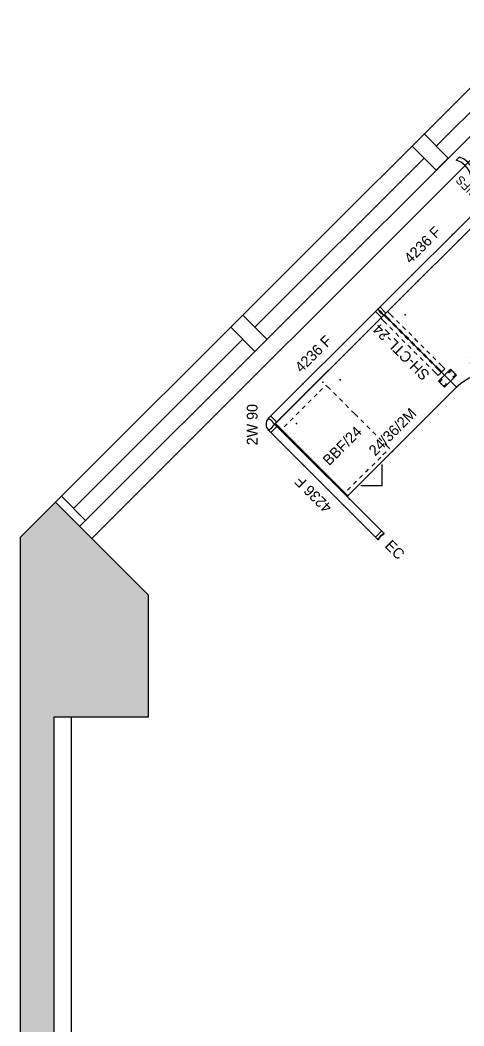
# Model space of a CAD drawing. Extents: x -899 to 851, y -1109 to 411.
# Drawn here: x -668.3 to -564.5, y -568.9 to -333.3 of the extents above; entities that cross this region are included whole.
import ezdxf
from ezdxf.enums import TextEntityAlignment as Align

# ---------------------------------------------------------------- set-up
doc = ezdxf.new("R2010")
doc.units = 0
doc.header["$LTSCALE"] = 24
doc.header["$MEASUREMENT"] = 0
doc.layers.get('0').update_dxf_attribs({"linetype": 'CONTINUOUS'})
for name, color, linetype in [('A-FURN', 7, 'CONTINUOUS'), ('A-FURN-2-ELEC-EL', 5, 'CONTINUOUS'), ('A-FURN-2-ELEC-EL-T', 5, 'CONTINUOUS'), ('A-FURN-2-PNLS-PN', 3, 'CONTINUOUS'), ('A-FURN-2-PNLS-PN-T', 3, 'CONTINUOUS'), ('A-FURN-2-PNLS-PN-T-T', 3, 'CONTINUOUS'), ('A-FURN-2-STOR-ST', 1, 'CONTINUOUS'), ('A-FURN-2-STOR-ST-T', 1, 'CONTINUOUS'), ('A-FURN-2-STOR-ST-T-T', 1, 'CONTINUOUS'), ('A-FURN-2-WKSF-WS', 1, 'CONTINUOUS'), ('A-FURN-2-WKSF-WS-T', 1, 'CONTINUOUS'), ('A-FURN-2-WKSF-WS-T-T', 1, 'CONTINUOUS'), ('A-FURN-2-WKSP-PN', 1, 'CONTINUOUS'), ('A-FURN-2-WKSP-PN-T-T', 1, 'CONTINUOUS'), ('A-FURN-ATTRIBUTE-T', 7, 'CONTINUOUS'), ('ARWALL', 7, 'CONTINUOUS'), ('ARWALLTEX', 92, 'CONTINUOUS'), ('ARWINDOW', 2, 'CONTINUOUS'), ('HATCH', 1, 'CONTINUOUS')]:
    doc.layers.add(name, color=color, linetype=linetype)
doc.styles.get("Standard").update_dxf_attribs({"font": 'acp.shx'})

# ---------------------------------------------------------------- blocks, each defined once
blk = doc.blocks.new('P_S-PEDBBFJ24')
at = {"layer": 'A-FURN-2-STOR-ST', "linetype": 'Continuous'}
for p, q in [((0, 20.5), (0, 22)), ((0.12, 22), (0, 22)), ((1.88, 22), (0.88, 22)), ((3.88, 22), (2.88, 22)), ((5.88, 22), (4.88, 22)), ((7.38, 22), (6.88, 22)), ((7.38, 22), (7.88, 22)), ((8.88, 22), (9.88, 22)), ((10.88, 22), (11.88, 22)), ((12.62, 22), (13.62, 22)), ((14.62, 22), (14.75, 22)), ((14.75, 20.5), (14.75, 22)), ((0, 18.5), (0, 19.5)), ((14.75, 18.5), (14.75, 19.5)), ((0, 16.5), (0, 17.5)), ((14.75, 16.5), (14.75, 17.5)), ((0, 14.5), (0, 15.5)), ((14.75, 14.5), (14.75, 15.5)), ((0, 12.5), (0, 13.5)), ((0, 12), (0, 12.5)), ((0, 12), (0, 11.5)), ((14.75, 12.5), (14.75, 13.5)), ((14.75, 12), (14.75, 12.5)), ((14.75, 12), (14.75, 11.5)), ((0, 10.5), (0, 9.5)), ((14.75, 10.5), (14.75, 9.5)), ((0, 8.5), (0, 7.5)), ((14.75, 8.5), (14.75, 7.5)), ((0, 6.5), (0, 5.5)), ((14.75, 6.5), (14.75, 5.5)), ((0, 4.5), (0, 3.5)), ((0, 2.5), (0, 1)), ((14.75, 4.5), (14.75, 3.5)), ((14.75, 2.5), (14.75, 1)), ((0.12, 1), (0, 1)), ((1.88, 1), (0.88, 1)), ((3.88, 1), (2.88, 1)), ((5.88, 1), (4.88, 1)), ((7.38, 1), (6.88, 1)), ((7.38, 1), (7.88, 1)), ((8.88, 1), (9.88, 1)), ((10.88, 1), (11.88, 1)), ((12.62, 1), (13.62, 1)), ((14.62, 1), (14.75, 1)), ((7.38, -4), (3.84, -0.46)), ((7.38, -4), (10.91, -0.46))]:
    blk.add_line(p, q, dxfattribs=at)
at = {"layer": 'A-FURN-2-STOR-ST'}
for p in [(0, 23), (14.75, 23), (0, 0), (14.75, 0)]:
    blk.add_point(p, dxfattribs=at)
at = {"layer": 'A-FURN-2-STOR-ST-T'}
blk.add_attdef('CAPTG', text='', height=2, dxfattribs=at).set_placement((7.04, 8), align=Align.CENTER)
at = {"layer": 'A-FURN-2-STOR-ST-T', "flags": 1}
for tag in ['CAPPN', 'CAPMG', 'CAPMC', 'CAPQT', 'CAPDH', 'CAPGC']:
    blk.add_attdef(tag, (0, 0), '', height=0.001, dxfattribs=at)
blk = doc.blocks.new('P_W-WS2436')
at = {"layer": 'A-FURN-2-WKSF-WS', "linetype": 'Continuous'}
for p, q in [((0, 0), (0, -24)), ((36, 0), (0, 0)), ((36, -24), (36, 0)), ((0, -24), (36, -24))]:
    blk.add_line(p, q, dxfattribs=at)
at = {"layer": 'A-FURN-2-WKSF-WS'}
for p in [(0, 0), (36, 0), (3.5, -3.5), (18, -3.5), (32.5, -3.5), (0, -24), (36, -24)]:
    blk.add_point(p, dxfattribs=at)
at = {"layer": 'A-FURN-2-WKSF-WS-T', "flags": 1}
for tag in ['CAPPN', 'CAPMG', 'CAPMC', 'CAPQT', 'CAPDH', 'CAPGC']:
    blk.add_attdef(tag, (0, 0), '', height=0.001, dxfattribs=at)
at = {"layer": 'A-FURN-2-WKSF-WS-T'}
blk.add_attdef('CAPTG', text='', height=2, dxfattribs=at).set_placement((18, -22), align=Align.CENTER)
blk = doc.blocks.new('P_WPS-FP')
at = {"layer": 'A-FURN-2-WKSP-PN', "linetype": 'Continuous'}
for p, q in [((2, 4), (-2, 4)), ((-2, 4), (-2, 2)), ((2, 2), (2, 4)), ((-2, 2), (2, 2))]:
    blk.add_line(p, q, dxfattribs=at)
for centre in [(-1.75, 3.75), (-1.75, 2.25), (-1.25, 3.75), (-1.25, 2.25), (1.25, 3.75), (1.25, 2.25), (1.75, 3.75), (1.75, 2.25)]:
    blk.add_circle(centre, 0.125, dxfattribs=at)
at = {"layer": 'A-FURN-2-WKSP-PN'}
for p in [(-2, 3), (0, 4), (2, 3), (0, 2)]:
    blk.add_point(p, dxfattribs=at)
at = {"layer": 'A-FURN-ATTRIBUTE-T', "flags": 1}
for tag, height in [('CAPTG', 2.5), ('CAPPN', 0.001), ('CAPMG', 0.001), ('CAPMC', 0.001), ('CAPQT', 0.001), ('CAPDH', 0.001), ('CAPGC', 0.001)]:
    blk.add_attdef(tag, (0, 0), '', height=height, dxfattribs=at)
blk = doc.blocks.new('P_WPS-UNCT24S')
at = {"layer": 'A-FURN-2-WKSP-PN', "linetype": 'Continuous'}
for p, q in [((1.12, 0), (-1.12, 0)), ((-1.12, -2), (-1.12, 0)), ((-0.13, -2), (-0.13, 0)), ((0.12, -2), (0.12, 0)), ((1.12, -2), (1.12, 0)), ((-1.12, -4), (-1.12, -3)), ((-0.13, -4), (-0.13, -3)), ((0.12, -4), (0.12, -3)), ((1.12, -4), (1.12, -3)), ((-1.12, -6), (-1.12, -5)), ((-1.12, -8), (-1.12, -7)), ((-0.13, -6), (-0.13, -5)), ((-0.13, -8), (-0.13, -7)), ((0.12, -6), (0.12, -5)), ((0.12, -8), (0.12, -7)), ((1.12, -6), (1.12, -5)), ((1.12, -8), (1.12, -7)), ((-1.12, -9.5), (-1.12, -9)), ((-0.13, -9.5), (-0.13, -9)), ((0.12, -9.5), (0.12, -9)), ((1.12, -9.5), (1.12, -9)), ((-1.12, -9.5), (-1.12, -10)), ((-1.12, -11), (-1.12, -12)), ((-0.13, -9.5), (-0.13, -10)), ((-0.13, -11), (-0.13, -12)), ((0.12, -9.5), (0.12, -10)), ((0.12, -11), (0.12, -12)), ((1.12, -9.5), (1.12, -10)), ((1.12, -11), (1.12, -12)), ((-1.12, -13), (-1.12, -14)), ((-0.13, -13), (-0.13, -14)), ((0.12, -13), (0.12, -14)), ((1.12, -13), (1.12, -14)), ((-1.12, -15), (-1.12, -16)), ((-0.13, -15), (-0.13, -16)), ((0.12, -15), (0.12, -16)), ((1.12, -15), (1.12, -16)), ((-1.12, -17), (-1.12, -19)), ((-0.13, -17), (-0.13, -19)), ((0.12, -17), (0.12, -19)), ((1.12, -17), (1.12, -19)), ((-1.12, -19), (1.12, -19))]:
    blk.add_line(p, q, dxfattribs=at)
at = {"layer": 'A-FURN-2-WKSP-PN'}
blk.add_point((0, 0), dxfattribs=at)
at = {"layer": 'A-FURN-2-WKSP-PN-T-T', "flags": 1}
for tag in ['CAPPN', 'CAPMG', 'CAPMC', 'CAPQT', 'CAPDH', 'CAPGC']:
    blk.add_attdef(tag, (0, 0), '', height=0.001, dxfattribs=at)
at = {"layer": 'A-FURN-2-WKSP-PN-T-T'}
blk.add_attdef('CAPTG', text='', height=2.5, rotation=90, dxfattribs=at).set_placement((-2.12, -9), align=Align.CENTER)
blk = doc.blocks.new('P_P-DVBS90')
at = {"layer": 'A-FURN-2-PNLS-PN', "linetype": 'Continuous'}
for p, q in [((0, 2), (0, 1.68)), ((0, 0.32), (0, 0)), ((0, 0), (0.32, 0)), ((1.68, 0), (2, 0))]:
    blk.add_line(p, q, dxfattribs=at)
for centre, radius, start, end in [((1.77, 1.02), 1.89, 159.4731, 180.6063), ((1.77, 0.98), 1.89, 179.3937, 200.5269), ((0, 0), 2, 0, 90), ((0.98, 1.77), 1.89, 249.4732, 270.6063), ((1.02, 1.77), 1.89, 269.3937, 290.5269)]:
    blk.add_arc(centre, radius, start, end, dxfattribs=at)
at = {"layer": 'A-FURN-2-PNLS-PN'}
for p in [(0, 2), (0, 0), (2, 0)]:
    blk.add_point(p, dxfattribs=at)
at = {"layer": 'A-FURN-2-PNLS-PN-T'}
blk.add_attdef('CAPTG', text='', height=2, rotation=315, dxfattribs=at).set_placement((2.76, 2.89), align=Align.CENTER)
at = {"layer": 'A-FURN-2-PNLS-PN-T', "flags": 1}
for tag in ['CAPPN', 'CAPMG', 'CAPMC', 'CAPQT', 'CAPDH', 'CAPGC']:
    blk.add_attdef(tag, (0, 0), '', height=0.001, dxfattribs=at)
blk = doc.blocks.new('P_P-DVSEOR')
at = {"layer": 'A-FURN-2-PNLS-PN', "linetype": 'Continuous'}
for p, q in [((0.14, 2), (0, 2)), ((0, 2), (0, 1.68)), ((0, 0.32), (0, 0)), ((0, 0), (0.14, 0)), ((0.14, 1.66), (0.14, 2)), ((0.14, 0), (0.14, 0.34))]:
    blk.add_line(p, q, dxfattribs=at)
for centre, radius, start, end in [((1.77, 1.02), 1.89, 159.4731, 180.6063), ((1.77, 0.98), 1.89, 179.3937, 200.5269), ((1.77, 1.02), 1.75, 158.6894, 180.653), ((1.77, 0.98), 1.75, 179.347, 201.3106)]:
    blk.add_arc(centre, radius, start, end, dxfattribs=at)
at = {"layer": 'A-FURN-2-PNLS-PN'}
for p in [(0, 2), (0, 0)]:
    blk.add_point(p, dxfattribs=at)
at = {"layer": 'A-FURN-2-PNLS-PN-T', "flags": 1}
for tag in ['CAPPN', 'CAPMG', 'CAPMC', 'CAPQT', 'CAPDH', 'CAPGC']:
    blk.add_attdef(tag, (0, 0), '', height=0.001, dxfattribs=at)
at = {"layer": 'A-FURN-2-PNLS-PN-T'}
blk.add_attdef('CAPTG', text='', height=2, dxfattribs=at).set_placement((4.56, -0.12), align=Align.CENTER)
blk = doc.blocks.new('P_P-DVFRPM4236')
at = {"layer": 'A-FURN-2-PNLS-PN', "linetype": 'Continuous'}
for p, q in [((0, 2), (36.13, 2)), ((0, 1.99), (0, 2)), ((0, 2), (0, 2)), ((0, 1.97), (0, 1.99)), ((0, 1.95), (0, 1.97)), ((0, 1.93), (0, 1.95)), ((0, 1.9), (0, 1.93)), ((0, 1.84), (0, 1.9)), ((0, 1.78), (0, 1.84)), ((0, 1.76), (0, 1.78)), ((0, 1.73), (0, 1.76)), ((0, 1.71), (0, 1.73)), ((0, 1.7), (0, 1.71)), ((0, 1.69), (0, 1.7)), ((0, 1.68), (0, 1.69)), ((0.03, 1.6), (0, 1.68)), ((0, 0.32), (0.03, 0.4)), ((0, 0.31), (0, 0.32)), ((0, 0.3), (0, 0.31)), ((0, 0.29), (0, 0.3)), ((0, 0.27), (0, 0.29)), ((0, 0.24), (0, 0.27)), ((0, 0.22), (0, 0.24)), ((0, 0.16), (0, 0.22)), ((0, 0.1), (0, 0.16)), ((0, 0.07), (0, 0.1)), ((0, 0.05), (0, 0.07)), ((0, 0.03), (0, 0.05)), ((0, 0.01), (0, 0.03)), ((0, 0), (0, 0.01)), ((0, 0), (36.13, 0)), ((0, 0), (0, 0)), ((0.05, 1.52), (0.03, 1.6)), ((0.03, 0.4), (0.05, 0.48)), ((0.07, 1.43), (0.05, 1.52)), ((0.05, 0.48), (0.07, 0.57)), ((0.09, 1.35), (0.07, 1.43)), ((0.07, 0.57), (0.09, 0.65)), ((0.1, 1.26), (0.09, 1.35)), ((0.09, 0.65), (0.1, 0.74)), ((0.11, 1.17), (0.1, 1.26)), ((0.1, 0.74), (0.11, 0.83)), ((0.12, 1.09), (0.11, 1.17)), ((0.11, 0.83), (0.12, 0.91)), ((0.12, 1), (0.12, 1.09)), ((0.12, 0.91), (0.12, 1)), ((0.72, 0), (0.72, 2)), ((35.41, 0), (35.41, 2)), ((36.02, 1.26), (36.01, 1.17)), ((36.01, 1.17), (36.01, 1.09)), ((36.01, 1.09), (36.01, 1)), ((36.01, 1), (36.01, 0.91)), ((36.01, 0.91), (36.01, 0.83)), ((36.01, 0.83), (36.02, 0.74)), ((36.03, 1.35), (36.02, 1.26)), ((36.02, 0.74), (36.04, 0.65)), ((36.05, 1.43), (36.03, 1.35)), ((36.04, 0.65), (36.05, 0.57)), ((36.07, 1.52), (36.05, 1.43)), ((36.05, 0.57), (36.07, 0.48)), ((36.1, 1.6), (36.07, 1.52)), ((36.07, 0.48), (36.1, 0.4)), ((36.13, 1.68), (36.1, 1.6)), ((36.1, 0.4), (36.13, 0.32)), ((36.13, 2), (36.13, 2)), ((36.13, 2), (36.13, 1.99)), ((36.13, 1.99), (36.13, 1.97)), ((36.13, 1.97), (36.13, 1.95)), ((36.13, 1.95), (36.13, 1.93)), ((36.13, 1.93), (36.13, 1.9)), ((36.13, 1.9), (36.13, 1.84)), ((36.13, 1.84), (36.13, 1.78)), ((36.13, 1.78), (36.13, 1.76)), ((36.13, 1.76), (36.13, 1.73)), ((36.13, 1.73), (36.13, 1.71)), ((36.13, 1.71), (36.13, 1.7)), ((36.13, 1.7), (36.13, 1.69)), ((36.13, 1.69), (36.13, 1.68)), ((36.13, 0.32), (36.13, 0.31)), ((36.13, 0.31), (36.13, 0.3)), ((36.13, 0.3), (36.13, 0.29)), ((36.13, 0.29), (36.13, 0.27)), ((36.13, 0.27), (36.13, 0.24)), ((36.13, 0.24), (36.13, 0.22)), ((36.13, 0.22), (36.13, 0.16)), ((36.13, 0.16), (36.13, 0.1)), ((36.13, 0.1), (36.13, 0.07)), ((36.13, 0.07), (36.13, 0.05)), ((36.13, 0.05), (36.13, 0.03)), ((36.13, 0.03), (36.13, 0.01)), ((36.13, 0.01), (36.13, 0)), ((36.13, 0), (36.13, 0))]:
    blk.add_line(p, q, dxfattribs=at)
at = {"layer": 'A-FURN-2-PNLS-PN'}
for p in [(0, 2), (0, 0), (11.36, 2), (11.36, 0), (24.77, 2), (24.77, 0), (36.13, 2), (36.13, 0)]:
    blk.add_point(p, dxfattribs=at)
at = {"layer": 'A-FURN-2-PNLS-PN-T'}
blk.add_attdef('CAPTG', text='', height=2, dxfattribs=at).set_placement((18.06, 4), align=Align.CENTER)
at = {"layer": 'A-FURN-2-PNLS-PN-T', "flags": 1}
for tag in ['CAPPN', 'CAPMG', 'CAPMC', 'CAPQT', 'CAPDH', 'CAPGC']:
    blk.add_attdef(tag, (0, 0), '', height=0.001, dxfattribs=at)
blk = doc.blocks.new('P_W-WSCC2436')
at = {"layer": 'A-FURN-2-WKSF-WS', "linetype": 'Continuous'}
for p, q in [((0, -36), (0, 0)), ((0, 0), (36, 0)), ((36, 0), (36, -24)), ((24, -36), (0, -36))]:
    blk.add_line(p, q, dxfattribs=at)
blk.add_arc((36, -36), 12, 90, 180, dxfattribs=at)
at = {"layer": 'A-FURN-2-WKSF-WS'}
for p in [(0, 0), (36, 0), (3.5, -3.5), (32.5, -3.5), (36, -24), (3.5, -32.5), (0, -36), (24, -36)]:
    blk.add_point(p, dxfattribs=at)
at = {"layer": 'A-FURN-2-WKSF-WS-T', "flags": 1}
for tag in ['CAPPN', 'CAPMG', 'CAPMC', 'CAPQT', 'CAPDH', 'CAPGC']:
    blk.add_attdef(tag, (0, 0), '', height=0.001, dxfattribs=at)
at = {"layer": 'A-FURN-2-WKSF-WS-T'}
blk.add_attdef('CAPTG', text='', height=2, rotation=45, dxfattribs=at).set_placement((26.1, -26.1), align=Align.CENTER)
blk = doc.blocks.new('P_E-UN8W4BIFS')
at = {"layer": 'A-FURN-2-ELEC-EL', "linetype": 'Continuous'}
for p, q in [((2.25, 1.3), (0, 0)), ((0, 0), (2.25, -1.3)), ((2.25, -1.3), (2.25, 1.3))]:
    blk.add_line(p, q, dxfattribs=at)
at = {"layer": 'A-FURN-2-ELEC-EL'}
for p, q in [((2.25, 0.5), (2.25, -0.5)), ((11.7, 0.5), (11.7, -0.5))]:
    blk.add_line(p, q, dxfattribs=at)
for centre, start, end in [((4.61, -3.43), 59.0275, 120.9725), ((4.61, -4.43), 59.0275, 120.9725), ((9.33, 4.43), 239.0275, 300.9725), ((9.33, 3.43), 239.0275, 300.9725)]:
    blk.add_arc(centre, 4.59, start, end, dxfattribs=at)
for p in [(0, 0), (2.25, 0)]:
    blk.add_point(p, dxfattribs=at)
at = {"layer": 'A-FURN-2-ELEC-EL-T'}
blk.add_attdef('CAPTG', (2.51, 2.11), '', height=2, dxfattribs=at)
at = {"layer": 'A-FURN-2-ELEC-EL-T', "flags": 1}
for tag in ['CAPPN', 'CAPMG', 'CAPMC', 'CAPQT', 'CAPDH', 'CAPGC']:
    blk.add_attdef(tag, (0, 0), '', height=0.001, dxfattribs=at)
blk = doc.blocks.new('asdgasgsafgha')
at = {"layer": 'A-FURN'}
for name, p, rotation, values in [('P_E-UN8W4BIFS', (-1056.38, 280.92), 90, {'CAPTG': 'BIFS'}), ('P_W-WSCC2436', (-1058.38, 278.92), 270, {'CAPTG': '24/36/2M'})]:
    blk.add_blockref(name, p, dxfattribs=dict(at, rotation=rotation)).add_auto_attribs(values)
ref = blk.add_blockref('P_P-DVBS90', (-1130.63, 278.92), dxfattribs=dict(at, rotation=90))
ref.add_attrib('CAPTG', '2W 90', dxfattribs={"layer": 'A-FURN-2-PNLS-PN-T-T', "height": 2.5, "rotation": 45}).set_placement((-1133.52, 281.68), align=Align.CENTER)
ref = blk.add_blockref('P_P-DVFRPM4236', (-1130.63, 278.92), dxfattribs=at)
ref.add_attrib('CAPTG', '4236 F', dxfattribs={"layer": 'A-FURN-2-PNLS-PN-T-T', "height": 2.5}).set_placement((-1112.56, 282.92), align=Align.CENTER)
ref = blk.add_blockref('P_P-DVFRPM4236', (-1094.5, 278.92), dxfattribs=at)
ref.add_attrib('CAPTG', '4236 F', dxfattribs={"layer": 'A-FURN-2-PNLS-PN-T-T', "height": 2.5}).set_placement((-1076.44, 282.92), align=Align.CENTER)
ref = blk.add_blockref('P_P-DVFRPM4236', (-1130.63, 242.8), dxfattribs=dict(at, rotation=90))
ref.add_attrib('CAPTG', '4236 F', dxfattribs={"layer": 'A-FURN-2-PNLS-PN-T-T', "height": 2.5, "rotation": 90}).set_placement((-1134.63, 260.86), align=Align.CENTER)
ref = blk.add_blockref('P_W-WS2436', (-1130.38, 278.92), dxfattribs=at)
ref.add_attrib('CAPTG', '24/36/2M', dxfattribs={"layer": 'A-FURN-2-WKSF-WS-T-T', "height": 2.5}).set_placement((-1112.38, 256.92), align=Align.CENTER)
blk.add_blockref('P_WPS-UNCT24S', (-1094.38, 278.92), dxfattribs=at).add_auto_attribs({'CAPTG': 'SH-CTL-24'})
ref = blk.add_blockref('P_S-PEDBBFJ24', (-1130.38, 254.92), dxfattribs=at)
ref.add_attrib('CAPTG', 'BBF/24', dxfattribs={"layer": 'A-FURN-2-STOR-ST-T-T', "height": 2.5}).set_placement((-1123, 262.92), align=Align.CENTER)
blk.add_blockref('P_WPS-FP', (-1094.38, 254.92), dxfattribs=at)
ref = blk.add_blockref('P_P-DVSEOR', (-1132.63, 242.8), dxfattribs=dict(at, rotation=270))
ref.add_attrib('CAPTG', 'EC', dxfattribs={"layer": 'A-FURN-2-PNLS-PN-T-T', "height": 2.5, "rotation": 270}).set_placement((-1132.75, 238.24), align=Align.CENTER)

msp = doc.modelspace()

# ---------------------------------------------------------------- linework, layer by layer
at = {"layer": 'ARWALL'}
for p, q in [((-660.05, -446.25), (-668.31, -454.51)), ((-660.05, -446.25), (-638.31, -467.99)), ((-668.31, -454.51), (-668.31, -694.51)), ((-638.31, -496.51), (-638.31, -467.99)), ((-660.31, -670.51), (-660.31, -496.51)), ((-660.31, -496.51), (-638.31, -496.51))]:
    msp.add_line(p, q, dxfattribs=at)
at = {"layer": 'ARWALLTEX'}
for points in [[(-668.31, -454.51), (-660.31, -496.51), (-660.05, -446.25), (-638.31, -467.99)], [(-668.31, -694.51), (-660.31, -670.51), (-668.31, -454.51), (-660.31, -496.51)], [(-660.31, -496.51), (-638.31, -496.51), (-638.31, -467.99), (-638.31, -496.51)]]:
    msp.add_solid(points, dxfattribs=at)
at = {"layer": 'ARWINDOW'}
for p, q in [((-660.05, -446.25), (188.48, 402.28)), ((-654.39, -451.91), (194.14, 396.62)), ((-651.56, -454.74), (196.97, 393.79)), ((-570.95, -362.81), (-531.35, -323.21)), ((-573.78, -359.98), (-568.12, -365.64)), ((-576.61, -362.81), (-570.95, -368.47)), ((-613.38, -405.24), (-573.78, -365.64)), ((-616.21, -402.41), (-610.55, -408.07)), ((-619.04, -405.24), (-613.38, -410.9)), ((-655.81, -447.67), (-616.21, -408.07)), ((-658.63, -444.84), (-652.98, -450.49)), ((-656.31, -670.51), (-656.31, -496.51))]:
    msp.add_line(p, q, dxfattribs=at)
at = {"layer": 'HATCH'}
msp.add_line((-570.95, -368.47), (-568.12, -365.64), dxfattribs=at)

# ---------------------------------------------------------------- block references
at = {"rotation": 45}
msp.add_blockref('asdgasgsafgha', (387.93, 174.27), dxfattribs=at)

doc.saveas('drawing.dxf')
